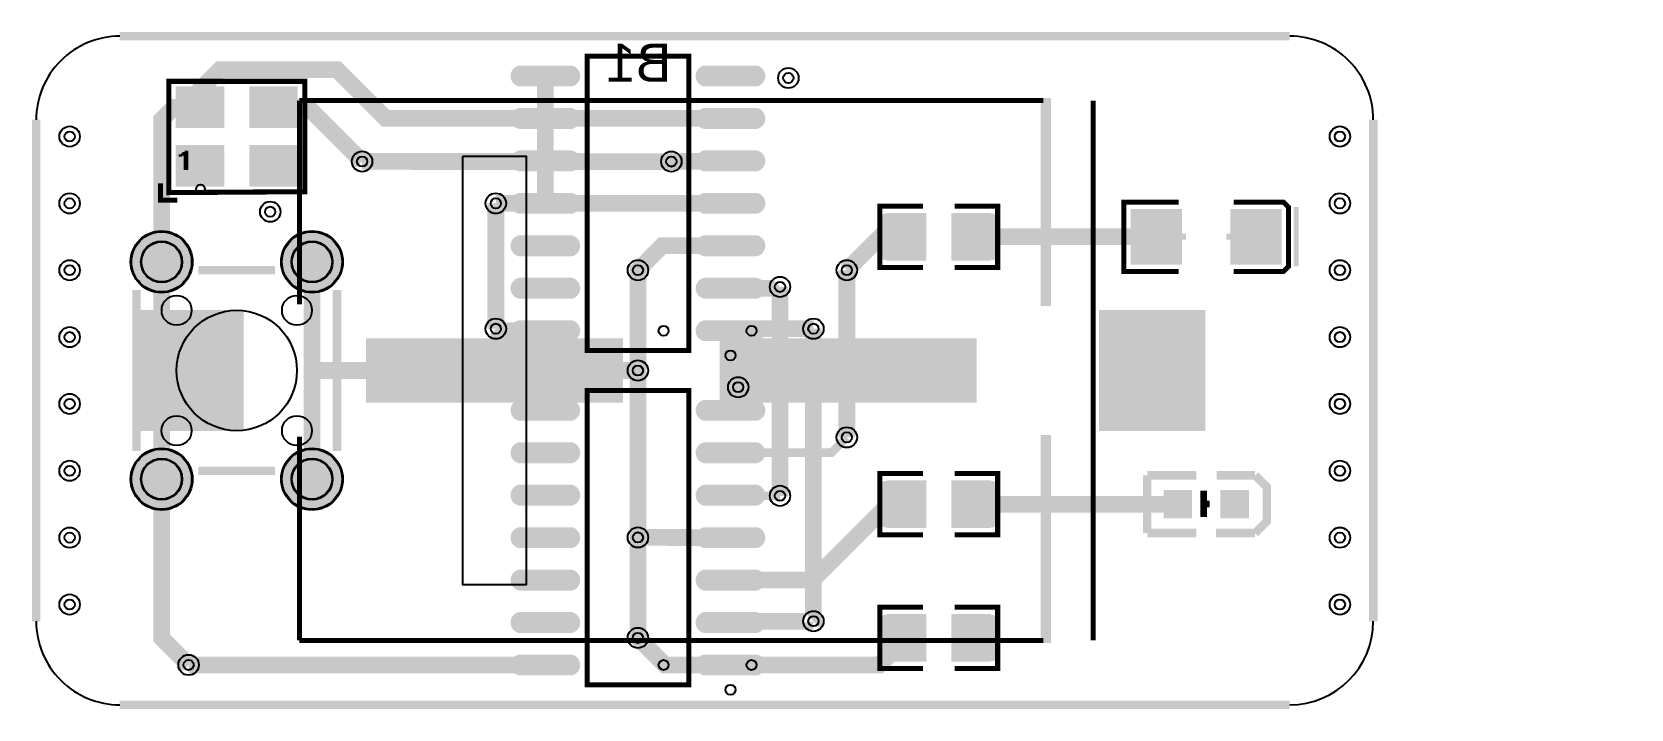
# Model space of a CAD drawing. Header units: millimetres. Extents: x -0.1 to 47.7, y -0.1 to 20.1.
import ezdxf

# ---------------------------------------------------------------- set-up
doc = ezdxf.new("R2010")
doc.units = ezdxf.units.MM
for name, color, linetype, true_color in [('BoardOutLine', 7, 'Continuous', 0xff00ff), ('BottomLayer', 7, 'Continuous', 0x0000ff), ('BottomPasteMaskLayer', 7, 'Continuous', 0x800000), ('BottomSilkLayer', 7, 'Continuous', 0x66cc33), ('BottomSolderMaskLayer', 7, 'Continuous', 0xaa00ff), ('Document', 7, 'Continuous', 0xffffff), ('Hole', 7, 'Continuous', 0x222222), ('Multi-Layer', 7, 'Continuous', 0xc0c0c0), ('TopLayer', 7, 'Continuous', 0xff0000), ('TopPasteMaskLayer', 7, 'Continuous', 0x808080), ('TopSilkLayer', 7, 'Continuous', 0xffcc00), ('TopSolderMaskLayer', 7, 'Continuous', 0x800080)]:
    doc.layers.add(name, color=color, linetype=linetype, true_color=true_color)
doc.styles.get("Standard").update_dxf_attribs({"font": 'arial.ttf'})

msp = doc.modelspace()

# ---------------------------------------------------------------- hatches: boundary and pattern name
at = {"layer": 'BottomLayer'}
for points in [[(6.180023199999937, 8.219998799999985), (6.180023199999937, 11.780012000000056), (3.0500066000000743, 11.780012000000056), (3.0500066000000743, 8.219998799999985)], [(31.820002399999908, 8.219998799999985), (31.820002399999908, 11.780012000000056), (34.950019, 11.780012000000056), (34.950019, 8.219998799999985)]]:
    msp.add_hatch(color=256, dxfattribs=at).paths.add_polyline_path(points)
at = {"layer": 'BottomPasteMaskLayer'}
for points in [[(6.180023199999937, 8.219998799999985), (6.180023199999937, 11.780012000000056), (3.0500066000000743, 11.780012000000056), (3.0500066000000743, 8.219998799999985)], [(31.820002399999908, 8.219998799999985), (31.820002399999908, 11.780012000000056), (34.950019, 11.780012000000056), (34.950019, 8.219998799999985)]]:
    msp.add_hatch(color=256, dxfattribs=at).paths.add_polyline_path(points)
at = {"layer": 'BottomSilkLayer'}
for points in [[(30.050003400000037, 18.152414799999974), (30.050003400000037, 11.932412), (30.354803399999923, 11.932412), (30.354803399999923, 18.152414799999974)], [(30.050003400000037, 1.8475959999999532), (30.050003400000037, 8.067598800000042), (30.354803399999923, 8.067598800000042), (30.354803399999923, 1.8475959999999532)]]:
    msp.add_hatch(color=256, dxfattribs=at).paths.add_polyline_path(points)
at = {"layer": 'BottomSolderMaskLayer'}
for points in [[(2.8246577999999722, 13.249935400000027, 1), (4.675454199999972, 13.249935400000027, 1)], [(7.324521800000088, 13.249935400000027, 1), (9.175318200000088, 13.249935400000027, 1)], [(6.205424024488025, 8.194598618774648), (6.205424024488025, 11.805412181225392), (3.0246070122440187, 11.805412181225392), (3.0246070122440187, 8.194598618774648)], [(31.794601575512047, 8.194598618774648), (31.794601575512047, 11.805412181225392), (34.97541858775605, 11.805412181225392), (34.97541858775605, 8.194598618774648)], [(2.8246577999999722, 6.750075400000014, 1), (4.675454199999972, 6.750075400000014, 1)], [(7.324521800000088, 6.750075400000014, 1), (9.175318200000088, 6.750075400000014, 1)]]:
    msp.add_hatch(color=256, dxfattribs=at).paths.add_polyline_path(points)
at = {"layer": 'Document'}
for points in [[(4.2619167999999945, 16.464178399999923), (4.297908599999914, 16.464178399999923), (4.297908599999914, 16.39219479999997), (4.2619167999999945, 16.39219479999997)], [(4.297908599999914, 16.464178399999923), (4.333900400000061, 16.464178399999923), (4.333900400000061, 16.39219479999997), (4.297908599999914, 16.39219479999997)], [(4.333900400000061, 16.500195599999984), (4.369917599999894, 16.500195599999984), (4.369917599999894, 16.39219479999997), (4.333900400000061, 16.39219479999997)], [(4.369917599999894, 16.536187399999903), (4.405909400000041, 16.536187399999903), (4.405909400000041, 16.428186600000004), (4.369917599999894, 16.428186600000004)], [(4.405909400000041, 16.536187399999903), (4.441901199999961, 16.536187399999903), (4.441901199999961, 15.99618339999995), (4.405909400000041, 15.99618339999995)], [(4.441901199999961, 16.572179199999937), (4.477918400000021, 16.572179199999937), (4.477918400000021, 15.99618339999995), (4.441901199999961, 15.99618339999995)], [(4.477918400000021, 16.572179199999937), (4.513910199999941, 16.572179199999937), (4.513910199999941, 15.99618339999995), (4.477918400000021, 15.99618339999995)], [(4.513910199999941, 16.572179199999937), (4.549902000000088, 16.572179199999937), (4.549902000000088, 15.99618339999995), (4.513910199999941, 15.99618339999995)], [(33.94997019999994, 14.600021599999991), (33.94997019999994, 13.400023999999917), (34.129980000000046, 13.400023999999917), (34.129980000000046, 14.600021599999991)], [(33.67996819999996, 14.090014999999994), (33.67996819999996, 13.910030599999914), (34.39998200000002, 13.910030599999914), (34.39998200000002, 14.090014999999994)], [(36.319993400000044, 14.090014999999994), (36.319993400000044, 13.910030599999914), (35.59997959999998, 13.910030599999914), (35.59997959999998, 14.090014999999994)], [(9.870008199999916, 10.959998400000018), (9.870008199999916, 9.040012400000023), (17.550002999999947, 9.040012400000023), (17.550002999999947, 10.959998400000018)], [(28.13001739999993, 10.959998400000018), (28.13001739999993, 9.040012400000023), (20.450022600000125, 9.040012400000023), (20.450022600000125, 10.959998400000018)], [(34.06444799999997, 6.275146199999995), (34.06444799999997, 5.614746200000013), (33.9120479999998, 5.614746200000013), (33.9120479999998, 6.275146199999995)], [(34.33960620000005, 5.898388000000068), (33.67920620000007, 5.898388000000068), (33.67920620000007, 6.050788000000011), (34.33960620000005, 6.050788000000011)], [(36.193348999999785, 5.950356399999919), (35.53294900000003, 5.950356399999919), (35.53294900000003, 6.102756399999976), (36.193348999999785, 6.102756399999976)]]:
    msp.add_hatch(color=256, dxfattribs=at).paths.add_polyline_path(points)
at = {"layer": 'Multi-Layer'}
for points in [[(2.8500577999999726, 13.249935400000027, 1), (4.650054199999972, 13.249935400000027, 1)], [(7.3499218000000885, 13.249935400000027, 1), (9.149918200000089, 13.249935400000027, 1)], [(2.8500577999999726, 6.750075400000014, 1), (4.650054199999972, 6.750075400000014, 1)], [(7.3499218000000885, 6.750075400000014, 1), (9.149918200000089, 6.750075400000014, 1)]]:
    msp.add_hatch(color=256, dxfattribs=at).paths.add_polyline_path(points)
at = {"layer": 'TopLayer'}
for points in [[(14.498929599999997, 18.523000799999934, -0.7853981633974483), (14.498929599999997, 19.096989999999934), (15.962934799999971, 19.096989999999934, -0.7853981633974483), (15.962934799999971, 18.523000799999934)], [(20.037145600000144, 18.523000799999934, -0.7853981633974483), (20.037145600000144, 19.096989999999934), (21.50115079999989, 19.096989999999934, -0.7853981633974483), (21.50115079999989, 18.523000799999934)], [(4.199991600000089, 18.475096399999984), (5.5999888000000055, 18.475096399999984), (5.5999888000000055, 17.275098800000023), (4.199991600000089, 17.275098800000023)], [(6.399987200000055, 18.475147200000038), (7.799984399999971, 18.475147200000038), (7.799984399999971, 17.275149599999963), (6.399987200000055, 17.275149599999963)], [(14.498929599999997, 17.253000799999953, -0.7853981633974483), (14.498929599999997, 17.826989999999952), (15.962934799999971, 17.826989999999952, -0.7853981633974483), (15.962934799999971, 17.253000799999953)], [(20.037145600000144, 17.253000799999953, -0.7853981633974483), (20.037145600000144, 17.826989999999952), (21.50115079999989, 17.826989999999952, -0.7853981633974483), (21.50115079999989, 17.253000799999953)], [(4.199991600000089, 16.72508719999996), (5.5999888000000055, 16.72508719999996), (5.5999888000000055, 15.525089600000001), (4.199991600000089, 15.525089600000001)], [(6.399987200000055, 16.72508719999996), (7.799984399999971, 16.72508719999996), (7.799984399999971, 15.525089600000001), (6.399987200000055, 15.525089600000001)], [(14.498929599999997, 15.98300079999997, -0.7853981633974483), (14.498929599999997, 16.55698999999997), (15.962934799999971, 16.55698999999997, -0.7853981633974483), (15.962934799999971, 15.98300079999997)], [(20.037145600000144, 15.98300079999997, -0.7853981633974483), (20.037145600000144, 16.55698999999997), (21.50115079999989, 16.55698999999997, -0.7853981633974483), (21.50115079999989, 15.98300079999997)], [(14.498929599999997, 14.713000799999989, -0.7853981633974483), (14.498929599999997, 15.286989999999989), (15.962934799999971, 15.286989999999989, -0.7853981633974483), (15.962934799999971, 14.713000799999989)], [(20.037145600000144, 14.713000799999989, -0.7853981633974483), (20.037145600000144, 15.286989999999989), (21.50115079999989, 15.286989999999989, -0.7853981633974483), (21.50115079999989, 14.713000799999989)], [(26.599997599999938, 13.311504999999897), (26.599997599999938, 14.688489799999957), (25.467462399999818, 14.688489799999957), (25.467462399999818, 13.311504999999897)], [(27.399995999999987, 13.311504999999897), (27.399995999999987, 14.688489799999957), (28.532531200000108, 14.688489799999957), (28.532531200000108, 13.311504999999897)], [(34.2499696000001, 14.810028800000055), (34.2499696000001, 13.190016799999967), (32.76498400000003, 13.190016799999967), (32.76498400000003, 14.810028800000055)], [(35.74999199999991, 14.810028800000055), (35.74999199999991, 13.190016799999967), (37.23497759999998, 13.190016799999967), (37.23497759999998, 14.810028800000055)], [(14.498929599999997, 13.443000800000007, -0.7853981633974483), (14.498929599999997, 14.016990000000007), (15.962934799999971, 14.016990000000007, -0.7853981633974483), (15.962934799999971, 13.443000800000007)], [(20.037145600000144, 13.443000800000007, -0.7853981633974483), (20.037145600000144, 14.016990000000007), (21.50115079999989, 14.016990000000007, -0.7853981633974483), (21.50115079999989, 13.443000800000007)], [(14.498929599999997, 12.173000800000025, -0.7853981633974483), (14.498929599999997, 12.746990000000025), (15.962934799999971, 12.746990000000025, -0.7853981633974483), (15.962934799999971, 12.173000800000025)], [(20.037145600000144, 12.173000800000025, -0.7853981633974483), (20.037145600000144, 12.746990000000025), (21.50115079999989, 12.746990000000025, -0.7853981633974483), (21.50115079999989, 12.173000800000025)], [(14.498929599999997, 10.903000800000044, -0.7853981633974483), (14.498929599999997, 11.476990000000043), (15.962934799999971, 11.476990000000043, -0.7853981633974483), (15.962934799999971, 10.903000800000044)], [(20.037145600000144, 10.903000800000044, -0.7853981633974483), (20.037145600000144, 11.476990000000043), (21.50115079999989, 11.476990000000043, -0.7853981633974483), (21.50115079999989, 10.903000800000044)], [(14.498929599999997, 8.52299539999997, -0.7853981633974483), (14.498929599999997, 9.09698459999997), (15.962934799999971, 9.09698459999997, -0.7853981633974483), (15.962934799999971, 8.52299539999997)], [(20.037145600000144, 8.52299539999997, -0.7853981633974483), (20.037145600000144, 9.09698459999997), (21.50115079999989, 9.09698459999997, -0.7853981633974483), (21.50115079999989, 8.52299539999997)], [(14.498929599999997, 7.252995399999989, -0.7853981633974483), (14.498929599999997, 7.826984599999989), (15.962934799999971, 7.826984599999989, -0.7853981633974483), (15.962934799999971, 7.252995399999989)], [(20.037145600000144, 7.252995399999989, -0.7853981633974483), (20.037145600000144, 7.826984599999989), (21.50115079999989, 7.826984599999989, -0.7853981633974483), (21.50115079999989, 7.252995399999989)], [(14.498929599999997, 5.982995400000007, -0.7853981633974483), (14.498929599999997, 6.556984600000007), (15.962934799999971, 6.556984600000007, -0.7853981633974483), (15.962934799999971, 5.982995400000007)], [(20.037145600000144, 5.982995400000007, -0.7853981633974483), (20.037145600000144, 6.556984600000007), (21.50115079999989, 6.556984600000007, -0.7853981633974483), (21.50115079999989, 5.982995400000007)], [(26.599997599999938, 5.311495599999944), (26.599997599999938, 6.688480400000003), (25.467462399999818, 6.688480400000003), (25.467462399999818, 5.311495599999944)], [(27.399995999999987, 5.311495599999944), (27.399995999999987, 6.688480400000003), (28.532531200000108, 6.688480400000003), (28.532531200000108, 5.311495599999944)], [(34.5491053999998, 6.399987200000055), (34.5491053999998, 5.5999888000000055), (33.74910699999998, 5.5999888000000055), (33.74910699999998, 6.399987200000055)], [(36.25090539999985, 6.399987200000055), (36.25090539999985, 5.5999888000000055), (35.45090700000003, 5.5999888000000055), (35.45090700000003, 6.399987200000055)], [(14.498929599999997, 4.712995399999912, -0.7853981633974483), (14.498929599999997, 5.286984599999911), (15.962934799999971, 5.286984599999911, -0.7853981633974483), (15.962934799999971, 4.712995399999912)], [(20.037145600000144, 4.712995399999912, -0.7853981633974483), (20.037145600000144, 5.286984599999911), (21.50115079999989, 5.286984599999911, -0.7853981633974483), (21.50115079999989, 4.712995399999912)], [(14.498929599999997, 3.44299539999993, -0.7853981633974483), (14.498929599999997, 4.01698459999993), (15.962934799999971, 4.01698459999993, -0.7853981633974483), (15.962934799999971, 3.44299539999993)], [(20.037145600000144, 3.44299539999993, -0.7853981633974483), (20.037145600000144, 4.01698459999993), (21.50115079999989, 4.01698459999993, -0.7853981633974483), (21.50115079999989, 3.44299539999993)], [(14.498929599999997, 2.172995399999948, -0.7853981633974483), (14.498929599999997, 2.746984599999948), (15.962934799999971, 2.746984599999948, -0.7853981633974483), (15.962934799999971, 2.172995399999948)], [(20.037145600000144, 2.172995399999948, -0.7853981633974483), (20.037145600000144, 2.746984599999948), (21.50115079999989, 2.746984599999948, -0.7853981633974483), (21.50115079999989, 2.172995399999948)], [(26.599997599999938, 2.688488399999983), (26.599997599999938, 1.3115035999999236), (25.467462399999818, 1.3115035999999236), (25.467462399999818, 2.688488399999983)], [(27.399995999999987, 2.688488399999983), (27.399995999999987, 1.3115035999999236), (28.532531200000108, 1.3115035999999236), (28.532531200000108, 2.688488399999983)], [(14.498929599999997, 0.9029953999999661, -0.7853981633974483), (14.498929599999997, 1.476984599999966), (15.962934799999971, 1.476984599999966, -0.7853981633974483), (15.962934799999971, 0.9029953999999661)], [(20.037145600000144, 0.9029953999999661, -0.7853981633974483), (20.037145600000144, 1.476984599999966), (21.50115079999989, 1.476984599999966, -0.7853981633974483), (21.50115079999989, 0.9029953999999661)]]:
    msp.add_hatch(color=256, dxfattribs=at).paths.add_polyline_path(points)
at = {"layer": 'TopPasteMaskLayer'}
for points in [[(14.498929599999997, 18.523000799999934, -0.7853981633974483), (14.498929599999997, 19.096989999999934), (15.962934799999971, 19.096989999999934, -0.7853981633974483), (15.962934799999971, 18.523000799999934)], [(20.037145600000144, 18.523000799999934, -0.7853981633974483), (20.037145600000144, 19.096989999999934), (21.50115079999989, 19.096989999999934, -0.7853981633974483), (21.50115079999989, 18.523000799999934)], [(4.199991600000089, 18.475096399999984), (5.5999888000000055, 18.475096399999984), (5.5999888000000055, 17.275098800000023), (4.199991600000089, 17.275098800000023)], [(6.399987200000055, 18.475147200000038), (7.799984399999971, 18.475147200000038), (7.799984399999971, 17.275149599999963), (6.399987200000055, 17.275149599999963)], [(14.498929599999997, 17.253000799999953, -0.7853981633974483), (14.498929599999997, 17.826989999999952), (15.962934799999971, 17.826989999999952, -0.7853981633974483), (15.962934799999971, 17.253000799999953)], [(20.037145600000144, 17.253000799999953, -0.7853981633974483), (20.037145600000144, 17.826989999999952), (21.50115079999989, 17.826989999999952, -0.7853981633974483), (21.50115079999989, 17.253000799999953)], [(4.199991600000089, 16.72508719999996), (5.5999888000000055, 16.72508719999996), (5.5999888000000055, 15.525089600000001), (4.199991600000089, 15.525089600000001)], [(6.399987200000055, 16.72508719999996), (7.799984399999971, 16.72508719999996), (7.799984399999971, 15.525089600000001), (6.399987200000055, 15.525089600000001)], [(14.498929599999997, 15.98300079999997, -0.7853981633974483), (14.498929599999997, 16.55698999999997), (15.962934799999971, 16.55698999999997, -0.7853981633974483), (15.962934799999971, 15.98300079999997)], [(20.037145600000144, 15.98300079999997, -0.7853981633974483), (20.037145600000144, 16.55698999999997), (21.50115079999989, 16.55698999999997, -0.7853981633974483), (21.50115079999989, 15.98300079999997)], [(14.498929599999997, 14.713000799999989, -0.7853981633974483), (14.498929599999997, 15.286989999999989), (15.962934799999971, 15.286989999999989, -0.7853981633974483), (15.962934799999971, 14.713000799999989)], [(20.037145600000144, 14.713000799999989, -0.7853981633974483), (20.037145600000144, 15.286989999999989), (21.50115079999989, 15.286989999999989, -0.7853981633974483), (21.50115079999989, 14.713000799999989)], [(25.299974800000086, 13.359993599999939), (25.299974800000086, 14.639975800000002), (25.349987400000032, 14.689988400000061), (26.499997800000187, 14.689988400000061), (26.549984999999992, 14.639975800000002), (26.555014200000073, 14.229943599999956), (26.10500239999999, 14.229943599999956), (26.10500239999999, 13.779957200000013), (26.545006599999965, 13.779957200000013), (26.549984999999992, 13.359993599999939), (26.499997800000187, 13.309980999999993), (25.349987400000032, 13.309980999999993)], [(27.44998320000002, 13.359993599999939), (27.450008599999933, 13.779957200000013), (27.894991199999936, 13.779957200000013), (27.894991199999936, 14.229943599999956), (27.4550124000001, 14.229943599999956), (27.44998320000002, 14.639975800000002), (27.499995799999965, 14.689988400000061), (28.649980799999753, 14.689988400000061), (28.699993400000153, 14.639975800000002), (28.699993400000153, 13.359993599999939), (28.649980799999753, 13.309980999999993), (27.499995799999965, 13.309980999999993)], [(34.24994419999996, 14.710003599999936), (34.24994419999996, 14.37540940000008), (34.14994439999998, 14.275409599999989), (33.84504279999999, 14.275409599999989), (33.74504300000001, 14.175409800000011), (33.74504300000001, 13.824584999999956), (33.84504279999999, 13.724585199999979), (34.14994439999998, 13.724585199999979), (34.24994419999996, 13.6245854), (34.24994419999996, 13.289991199999918), (34.14994439999998, 13.18999139999994), (32.86495840000009, 13.18999139999994), (32.764958599999886, 13.289991199999918), (32.764958599999886, 14.710003599999936), (32.86495840000009, 14.810003400000028), (34.14994439999998, 14.810003400000028)], [(35.74996659999999, 14.710003599999936), (35.74996659999999, 14.37540940000008), (35.84996639999997, 14.275409599999989), (36.154867999999965, 14.275409599999989), (36.25486779999994, 14.175409800000011), (36.25486779999994, 13.824584999999956), (36.154867999999965, 13.724585199999979), (35.84996639999997, 13.724585199999979), (35.74996659999999, 13.6245854), (35.74996659999999, 13.289991199999918), (35.84996639999997, 13.18999139999994), (37.13495240000009, 13.18999139999994), (37.23495219999984, 13.289991199999918), (37.23495219999984, 14.710003599999936), (37.13495240000009, 14.810003400000028), (35.84996639999997, 14.810003400000028)], [(14.498929599999997, 13.443000800000007, -0.7853981633974483), (14.498929599999997, 14.016990000000007), (15.962934799999971, 14.016990000000007, -0.7853981633974483), (15.962934799999971, 13.443000800000007)], [(20.037145600000144, 13.443000800000007, -0.7853981633974483), (20.037145600000144, 14.016990000000007), (21.50115079999989, 14.016990000000007, -0.7853981633974483), (21.50115079999989, 13.443000800000007)], [(14.498929599999997, 12.173000800000025, -0.7853981633974483), (14.498929599999997, 12.746990000000025), (15.962934799999971, 12.746990000000025, -0.7853981633974483), (15.962934799999971, 12.173000800000025)], [(20.037145600000144, 12.173000800000025, -0.7853981633974483), (20.037145600000144, 12.746990000000025), (21.50115079999989, 12.746990000000025, -0.7853981633974483), (21.50115079999989, 12.173000800000025)], [(14.498929599999997, 10.903000800000044, -0.7853981633974483), (14.498929599999997, 11.476990000000043), (15.962934799999971, 11.476990000000043, -0.7853981633974483), (15.962934799999971, 10.903000800000044)], [(20.037145600000144, 10.903000800000044, -0.7853981633974483), (20.037145600000144, 11.476990000000043), (21.50115079999989, 11.476990000000043, -0.7853981633974483), (21.50115079999989, 10.903000800000044)], [(14.498929599999997, 8.52299539999997, -0.7853981633974483), (14.498929599999997, 9.09698459999997), (15.962934799999971, 9.09698459999997, -0.7853981633974483), (15.962934799999971, 8.52299539999997)], [(20.037145600000144, 8.52299539999997, -0.7853981633974483), (20.037145600000144, 9.09698459999997), (21.50115079999989, 9.09698459999997, -0.7853981633974483), (21.50115079999989, 8.52299539999997)], [(14.498929599999997, 7.252995399999989, -0.7853981633974483), (14.498929599999997, 7.826984599999989), (15.962934799999971, 7.826984599999989, -0.7853981633974483), (15.962934799999971, 7.252995399999989)], [(20.037145600000144, 7.252995399999989, -0.7853981633974483), (20.037145600000144, 7.826984599999989), (21.50115079999989, 7.826984599999989, -0.7853981633974483), (21.50115079999989, 7.252995399999989)], [(14.498929599999997, 5.982995400000007, -0.7853981633974483), (14.498929599999997, 6.556984600000007), (15.962934799999971, 6.556984600000007, -0.7853981633974483), (15.962934799999971, 5.982995400000007)], [(20.037145600000144, 5.982995400000007, -0.7853981633974483), (20.037145600000144, 6.556984600000007), (21.50115079999989, 6.556984600000007, -0.7853981633974483), (21.50115079999989, 5.982995400000007)], [(25.299974800000086, 5.359984199999985), (25.299974800000086, 6.639966399999935), (25.349987400000032, 6.68997899999988), (26.499997800000187, 6.68997899999988), (26.549984999999992, 6.639966399999935), (26.555014200000073, 6.229934200000002), (26.10500239999999, 6.229934200000002), (26.10500239999999, 5.779947800000059), (26.545006599999965, 5.779947800000059), (26.549984999999992, 5.359984199999985), (26.499997800000187, 5.30997160000004), (25.349987400000032, 5.30997160000004)], [(27.44998320000002, 5.359984199999985), (27.450008599999933, 5.779947800000059), (27.894991199999936, 5.779947800000059), (27.894991199999936, 6.229934200000002), (27.4550124000001, 6.229934200000002), (27.44998320000002, 6.639966399999935), (27.499995799999965, 6.68997899999988), (28.649980799999753, 6.68997899999988), (28.699993400000153, 6.639966399999935), (28.699993400000153, 5.359984199999985), (28.649980799999753, 5.30997160000004), (27.499995799999965, 5.30997160000004)], [(34.5491053999998, 6.399987200000055), (34.5491053999998, 5.5999888000000055), (33.74910699999998, 5.5999888000000055), (33.74910699999998, 6.399987200000055)], [(36.25090539999985, 6.399987200000055), (36.25090539999985, 5.5999888000000055), (35.45090700000003, 5.5999888000000055), (35.45090700000003, 6.399987200000055)], [(14.498929599999997, 4.712995399999912, -0.7853981633974483), (14.498929599999997, 5.286984599999911), (15.962934799999971, 5.286984599999911, -0.7853981633974483), (15.962934799999971, 4.712995399999912)], [(20.037145600000144, 4.712995399999912, -0.7853981633974483), (20.037145600000144, 5.286984599999911), (21.50115079999989, 5.286984599999911, -0.7853981633974483), (21.50115079999989, 4.712995399999912)], [(14.498929599999997, 3.44299539999993, -0.7853981633974483), (14.498929599999997, 4.01698459999993), (15.962934799999971, 4.01698459999993, -0.7853981633974483), (15.962934799999971, 3.44299539999993)], [(20.037145600000144, 3.44299539999993, -0.7853981633974483), (20.037145600000144, 4.01698459999993), (21.50115079999989, 4.01698459999993, -0.7853981633974483), (21.50115079999989, 3.44299539999993)], [(14.498929599999997, 2.172995399999948, -0.7853981633974483), (14.498929599999997, 2.746984599999948), (15.962934799999971, 2.746984599999948, -0.7853981633974483), (15.962934799999971, 2.172995399999948)], [(20.037145600000144, 2.172995399999948, -0.7853981633974483), (20.037145600000144, 2.746984599999948), (21.50115079999989, 2.746984599999948, -0.7853981633974483), (21.50115079999989, 2.172995399999948)], [(26.550010400000133, 2.6399997999999414), (26.549984999999992, 2.2200361999999814), (26.10500239999999, 2.2200361999999814), (26.10500239999999, 1.7700497999999243), (26.544981200000052, 1.7700497999999243), (26.550010400000133, 1.360017599999992), (26.499997800000187, 1.3100049999999328), (25.350012799999945, 1.3100049999999328), (25.3000002, 1.360017599999992), (25.3000002, 2.6399997999999414), (25.350012799999945, 2.6900124000000005), (26.499997800000187, 2.6900124000000005)], [(28.70001879999984, 2.6399997999999414), (28.70001879999984, 1.360017599999992), (28.650006199999893, 1.3100049999999328), (27.499995799999965, 1.3100049999999328), (27.450008599999933, 1.360017599999992), (27.444979399999852, 1.7700497999999243), (27.894991199999936, 1.7700497999999243), (27.894991199999936, 2.2200361999999814), (27.45498699999996, 2.2200361999999814), (27.450008599999933, 2.6399997999999414), (27.499995799999965, 2.6900124000000005), (28.650006199999893, 2.6900124000000005)], [(14.498929599999997, 0.9029953999999661, -0.7853981633974483), (14.498929599999997, 1.476984599999966), (15.962934799999971, 1.476984599999966, -0.7853981633974483), (15.962934799999971, 0.9029953999999661)], [(20.037145600000144, 0.9029953999999661, -0.7853981633974483), (20.037145600000144, 1.476984599999966), (21.50115079999989, 1.476984599999966, -0.7853981633974483), (21.50115079999989, 0.9029953999999661)]]:
    msp.add_hatch(color=256, dxfattribs=at).paths.add_polyline_path(points)
at = {"layer": 'TopSilkLayer'}
msp.add_hatch(color=256, dxfattribs=at).paths.add_polyline_path([(37.615977600000065, 14.886228799999913), (37.615977600000065, 13.113816799999995), (37.76837760000001, 13.113816799999995), (37.76837760000001, 14.886228799999913)])
at = {"layer": 'TopSolderMaskLayer'}
for points in [[(14.434144875688048, 18.497600799999933, -0.7853981633974483), (14.434144875688048, 19.122389999999935), (16.02771952431192, 19.122389999999935, -0.7853981633974483), (16.02771952431192, 18.497600799999933)], [(19.972360875688196, 18.497600799999933, -0.7853981633974483), (19.972360875688196, 19.122389999999935), (21.56593552431184, 19.122389999999935, -0.7853981633974483), (21.56593552431184, 18.497600799999933)], [(4.174594364976997, 18.50049962580647), (5.625391564976894, 18.50049962580647), (5.625391564976894, 17.249702025806414), (4.174594364976997, 17.249702025806414)], [(6.374584435022939, 18.50055257634415), (7.825381635022836, 18.50055257634415), (7.825381635022836, 17.249754976344093), (6.374584435022939, 17.249754976344093)], [(14.434144875688048, 17.22760079999995, -0.7853981633974483), (14.434144875688048, 17.852389999999954), (16.02771952431192, 17.852389999999954, -0.7853981633974483), (16.02771952431192, 17.22760079999995)], [(19.972360875688196, 17.22760079999995, -0.7853981633974483), (19.972360875688196, 17.852389999999954), (21.56593552431184, 17.852389999999954, -0.7853981633974483), (21.56593552431184, 17.22760079999995)], [(4.174594364976997, 16.750492576344072), (5.625391564976894, 16.750492576344072), (5.625391564976894, 15.49969497634413), (4.174594364976997, 15.49969497634413)], [(6.374584435022939, 16.750492576344072), (7.825381635022836, 16.750492576344072), (7.825381635022836, 15.49969497634413), (6.374584435022939, 15.49969497634413)], [(14.434144875688048, 15.957600799999971, -0.7853981633974483), (14.434144875688048, 16.58238999999997), (16.02771952431192, 16.58238999999997, -0.7853981633974483), (16.02771952431192, 15.957600799999971)], [(19.972360875688196, 15.957600799999971, -0.7853981633974483), (19.972360875688196, 16.58238999999997), (21.56593552431184, 16.58238999999997, -0.7853981633974483), (21.56593552431184, 15.957600799999971)], [(14.434144875688048, 14.68760079999999, -0.7853981633974483), (14.434144875688048, 15.312389999999988), (16.02771952431192, 15.312389999999988, -0.7853981633974483), (16.02771952431192, 14.68760079999999)], [(19.972360875688196, 14.68760079999999, -0.7853981633974483), (19.972360875688196, 15.312389999999988), (21.56593552431184, 15.312389999999988, -0.7853981633974483), (21.56593552431184, 14.68760079999999)], [(34.2753700344482, 14.835429596487984), (34.2753700344482, 13.164617596487915), (32.739585303343915, 13.164617596487915), (32.739585303343915, 14.835429596487984)], [(35.724593303343795, 14.835429596487984), (35.724593303343795, 13.164617596487915), (37.260378034447854, 13.164617596487915), (37.260378034447854, 14.835429596487984)], [(26.625395321360088, 13.286105468522237), (26.625395321360088, 14.71388933147773), (25.442060121359987, 14.71388933147773), (25.442060121359987, 13.286105468522237)], [(27.374598278639837, 13.286105468522237), (27.374598278639837, 14.71388933147773), (28.55793347863994, 14.71388933147773), (28.55793347863994, 13.286105468522237)], [(2.8246577999999722, 13.249935400000027, 1), (4.675454199999972, 13.249935400000027, 1)], [(7.324521800000088, 13.249935400000027, 1), (9.175318200000088, 13.249935400000027, 1)], [(14.434144875688048, 13.417600800000008, -0.7853981633974483), (14.434144875688048, 14.042390000000006), (16.02771952431192, 14.042390000000006, -0.7853981633974483), (16.02771952431192, 13.417600800000008)], [(19.972360875688196, 13.417600800000008, -0.7853981633974483), (19.972360875688196, 14.042390000000006), (21.56593552431184, 14.042390000000006, -0.7853981633974483), (21.56593552431184, 13.417600800000008)], [(14.434144875688048, 12.147600800000026, -0.7853981633974483), (14.434144875688048, 12.772390000000025), (16.02771952431192, 12.772390000000025, -0.7853981633974483), (16.02771952431192, 12.147600800000026)], [(19.972360875688196, 12.147600800000026, -0.7853981633974483), (19.972360875688196, 12.772390000000025), (21.56593552431184, 12.772390000000025, -0.7853981633974483), (21.56593552431184, 12.147600800000026)], [(14.434144875688048, 10.877600800000044, -0.7853981633974483), (14.434144875688048, 11.502390000000043), (16.02771952431192, 11.502390000000043, -0.7853981633974483), (16.02771952431192, 10.877600800000044)], [(19.972360875688196, 10.877600800000044, -0.7853981633974483), (19.972360875688196, 11.502390000000043), (21.56593552431184, 11.502390000000043, -0.7853981633974483), (21.56593552431184, 10.877600800000044)], [(14.434144875688048, 8.497595399999971, -0.7853981633974483), (14.434144875688048, 9.12238459999997), (16.02771952431192, 9.12238459999997, -0.7853981633974483), (16.02771952431192, 8.497595399999971)], [(19.972360875688196, 8.497595399999971, -0.7853981633974483), (19.972360875688196, 9.12238459999997), (21.56593552431184, 9.12238459999997, -0.7853981633974483), (21.56593552431184, 8.497595399999971)], [(2.8246577999999722, 6.750075400000014, 1), (4.675454199999972, 6.750075400000014, 1)], [(7.324521800000088, 6.750075400000014, 1), (9.175318200000088, 6.750075400000014, 1)], [(14.434144875688048, 7.227595399999989, -0.7853981633974483), (14.434144875688048, 7.852384599999989), (16.02771952431192, 7.852384599999989, -0.7853981633974483), (16.02771952431192, 7.227595399999989)], [(19.972360875688196, 7.227595399999989, -0.7853981633974483), (19.972360875688196, 7.852384599999989), (21.56593552431184, 7.852384599999989, -0.7853981633974483), (21.56593552431184, 7.227595399999989)], [(26.625395321360088, 5.2860960685222835), (26.625395321360088, 6.713879931477777), (25.442060121359987, 6.713879931477777), (25.442060121359987, 5.2860960685222835)], [(27.374598278639837, 5.2860960685222835), (27.374598278639837, 6.713879931477777), (28.55793347863994, 6.713879931477777), (28.55793347863994, 5.2860960685222835)], [(14.434144875688048, 5.957595400000007, -0.7853981633974483), (14.434144875688048, 6.582384600000007), (16.02771952431192, 6.582384600000007, -0.7853981633974483), (16.02771952431192, 5.957595400000007)], [(19.972360875688196, 5.957595400000007, -0.7853981633974483), (19.972360875688196, 6.582384600000007), (21.56593552431184, 6.582384600000007, -0.7853981633974483), (21.56593552431184, 5.957595400000007)], [(34.57450540000002, 6.425387200000046), (34.57450540000002, 5.574588800000015), (33.72370699999999, 5.574588800000015), (33.72370699999999, 6.425387200000046)], [(36.27630539999984, 6.425387200000046), (36.27630539999984, 5.574588800000015), (35.42550699999981, 5.574588800000015), (35.42550699999981, 6.425387200000046)], [(14.434144875688048, 4.687595399999911, -0.7853981633974483), (14.434144875688048, 5.312384599999912), (16.02771952431192, 5.312384599999912, -0.7853981633974483), (16.02771952431192, 4.687595399999911)], [(19.972360875688196, 4.687595399999911, -0.7853981633974483), (19.972360875688196, 5.312384599999912), (21.56593552431184, 5.312384599999912, -0.7853981633974483), (21.56593552431184, 4.687595399999911)], [(14.434144875688048, 3.4175953999999296, -0.7853981633974483), (14.434144875688048, 4.04238459999993), (16.02771952431192, 4.04238459999993, -0.7853981633974483), (16.02771952431192, 3.4175953999999296)], [(19.972360875688196, 3.4175953999999296, -0.7853981633974483), (19.972360875688196, 4.04238459999993), (21.56593552431184, 4.04238459999993, -0.7853981633974483), (21.56593552431184, 3.4175953999999296)], [(14.434144875688048, 2.1475953999999478, -0.7853981633974483), (14.434144875688048, 2.772384599999948), (16.02771952431192, 2.772384599999948, -0.7853981633974483), (16.02771952431192, 2.1475953999999478)], [(19.972360875688196, 2.1475953999999478, -0.7853981633974483), (19.972360875688196, 2.772384599999948), (21.56593552431184, 2.772384599999948, -0.7853981633974483), (21.56593552431184, 2.1475953999999478)], [(26.625395321360088, 2.713887931477757), (26.625395321360088, 1.2861040685222633), (25.442060121359987, 1.2861040685222633), (25.442060121359987, 2.713887931477757)], [(27.374598278639837, 2.713887931477757), (27.374598278639837, 1.2861040685222633), (28.55793347863994, 1.2861040685222633), (28.55793347863994, 2.713887931477757)], [(14.434144875688048, 0.8775953999999662, -0.7853981633974483), (14.434144875688048, 1.502384599999966), (16.02771952431192, 1.502384599999966, -0.7853981633974483), (16.02771952431192, 0.8775953999999662)], [(19.972360875688196, 0.8775953999999662, -0.7853981633974483), (19.972360875688196, 1.502384599999966), (21.56593552431184, 1.502384599999966, -0.7853981633974483), (21.56593552431184, 0.8775953999999662)]]:
    msp.add_hatch(color=256, dxfattribs=at).paths.add_polyline_path(points)

# ---------------------------------------------------------------- linework, layer by layer
at = {"layer": 'BoardOutLine', "const_width": 0.254}
for points in [[(2.4999950000000126, 20.00001080000004), (37.500001200000156, 20.00001080000004)], [(0, 2.4999950000000126), (0, 17.499990399999888)], [(39.999996200000055, 17.499990399999888), (39.999996200000055, 2.4999950000000126)], [(37.500001200000156, 0), (2.4999950000000126, 0)]]:
    msp.add_lwpolyline(points, dxfattribs=at)
at = {"layer": 'BoardOutLine'}
for centre, start, end in [((2.499994999870978, 17.500015800000142), 90, 180.00058212588763), ((37.50000120012908, 17.500015800000142), 359.9994178737135, 90), ((2.4999950000000126, 2.4999950000000126), 179.99999999999883, 270), ((37.50000119999993, 2.4999950000000126), 270, 0)]:
    msp.add_arc(centre, 2.4999949999999997, start, end, dxfattribs=at)
at = {"layer": 'BottomLayer', "const_width": 0.49999899999999997}
for points in [[(9.748519999999985, 16.253459999999905), (18.999200000000087, 16.25091999999995)], [(13.750010599999882, 11.249990199999957), (13.750010599999882, 14.999995399999989)], [(3.7500559999999723, 6.750075400000014), (3.7500559999999723, 13.249935400000027)], [(18.001005400000054, 12.999694599999998), (17.999963999999977, 12.998653199999922), (17.999963999999977, 9.999979999999937)], [(24.24998959999982, 8.000009399999954), (24.24998959999982, 12.999999399999979)], [(22.24999360000004, 6.250000199999931), (22.24999360000004, 12.500000399999976)], [(23.249929687499957, 2.4999950000000126), (23.24994079999999, 2.499918800000046), (23.249889999999937, 2.499867999999992), (23.24994079999999, 2.499918800000046), (23.249929687499957, 11.24991399999999)], [(17.999963999999977, 1.9999959999998964), (17.999963999999977, 9.999979999999937), (17.999963999999977, 9.999979999999937)], [(3.7490400000000363, 6.751319999999964), (3.7490400000000363, 1.9989799999999605), (4.5593000000000075, 1.191259999999943)]]:
    msp.add_lwpolyline(points, dxfattribs=at)
at = {"layer": 'BottomSilkLayer', "const_width": 0.1524}
for points in [[(30.12620340000001, 18.076214800000002), (7.873822200000063, 18.076214800000002)], [(7.873822200000063, 18.076214800000002), (7.873822200000063, 11.98321199999998)], [(31.616802399999983, 18.076214800000002), (31.616802399999983, 1.9237960000000385)], [(7.873822200000063, 1.9237960000000385), (7.873822200000063, 8.016798799999947)], [(30.12620340000001, 1.9237960000000385), (7.873822200000063, 1.9237960000000385)]]:
    msp.add_lwpolyline(points, dxfattribs=at)
at = {"layer": 'BottomSolderMaskLayer'}
for centre, radius in [((3.7500559999999723, 13.249935400000027), 0.9253982000000001), ((8.249920000000088, 13.249935400000027), 0.9253982000000001), ((3.7499798000000055, 13.250011599999993), 0.6169321333333334), ((8.249996200000055, 13.250011599999993), 0.6169321333333334), ((3.7500559999999723, 6.750075400000014), 0.9253982000000001), ((8.249920000000088, 6.750075400000014), 0.9253982000000001), ((3.7499798000000055, 6.749999199999934), 0.6169321333333334), ((8.249996200000055, 6.749999199999934), 0.6169321333333334)]:
    msp.add_circle(centre, radius, dxfattribs=at)
at = {"layer": 'Document'}
msp.add_lwpolyline([(12.750012599999877, 16.400017999999932), (12.750012599999877, 3.5999927999999954), (14.670023999999898, 3.5999927999999954), (14.670023999999898, 16.400017999999932)], close=True, dxfattribs=at)
for centre, radius in [((4.912105999999881, 15.433065399999919), 0.127), ((21.400084199999924, 11.189995400000043), 0.150114), ((21.400084199999924, 1.1899899999999661), 0.150114)]:
    msp.add_circle(centre, radius, dxfattribs=at)
at = {"layer": 'Hole'}
for centre, radius in [((22.50000579999994, 18.75000060000002), 0.15250160000000001), ((0.9999979999998914, 16.999991399999885), 0.15250160000000001), ((38.99999820000005, 16.999991399999885), 0.15250160000000001), ((9.747808799999916, 16.25219000000004), 0.15250160000000001), ((18.999200000000087, 16.25091999999995), 0.15250160000000001), ((19.000012800000036, 16.25000560000001), 0.15250160000000001), ((0.9999979999998914, 14.999995399999989), 0.15250160000000001), ((7.000011400000062, 14.750008600000001), 0.15250160000000001), ((13.750010599999882, 14.999995399999989), 0.15250160000000001), ((38.99999820000005, 14.999995399999989), 0.15250160000000001), ((0.9999979999998914, 12.999999399999979), 0.15250160000000001), ((18.001005400000054, 12.999999399999979), 0.15250160000000001), ((24.24998959999982, 12.999999399999979), 0.1524), ((38.99999820000005, 12.999999399999979), 0.15250160000000001), ((22.24999360000004, 12.500000399999976), 0.1524), ((0.9999979999998914, 11.000003399999969), 0.15250160000000001), ((13.750010599999882, 11.249990199999957), 0.15250160000000001), ((23.249991599999817, 11.249990199999957), 0.1524), ((38.99999820000005, 11.000003399999969), 0.15250160000000001), ((17.999989400000118, 10.000005399999964), 0.1524), ((21.000008800000046, 9.500006399999961), 0.15250160000000001), ((0.9999979999998914, 9.000007400000072), 0.15250160000000001), ((38.99999820000005, 9.000007400000072), 0.15250160000000001), ((24.24998959999982, 8.000009399999954), 0.1524), ((0.9999979999998914, 7.0000113999999485), 0.15250160000000001), ((38.99999820000005, 7.0000113999999485), 0.15250160000000001), ((22.24999360000004, 6.250000199999931), 0.1524), ((0.9999979999998914, 4.999989999999912), 0.15250160000000001), ((18.000979999999913, 5.006340000000023), 0.15250160000000001), ((38.99999820000005, 4.999989999999912), 0.15250160000000001), ((0.9999979999998914, 2.999994000000015), 0.15250160000000001), ((38.99999820000005, 2.999994000000015), 0.15250160000000001), ((23.249991599999817, 2.4999950000000126), 0.1524), ((17.999989400000118, 1.9999959999998964), 0.15250160000000001), ((4.5593000000000075, 1.191259999999943), 0.15250160000000001)]:
    msp.add_circle(centre, radius, dxfattribs=at)
at = {"layer": 'Multi-Layer'}
for centre, radius in [((22.50000579999994, 18.75000060000002), 0.30500320000000003), ((0.9999979999998914, 16.999991399999885), 0.30500320000000003), ((38.99999820000005, 16.999991399999885), 0.30500320000000003), ((9.747808799999916, 16.25219000000004), 0.30500320000000003), ((18.999200000000087, 16.25091999999995), 0.30500320000000003), ((19.000012800000036, 16.25000560000001), 0.30500320000000003), ((0.9999979999998914, 14.999995399999989), 0.30500320000000003), ((7.000011400000062, 14.750008600000001), 0.30500320000000003), ((13.750010599999882, 14.999995399999989), 0.30500320000000003), ((38.99999820000005, 14.999995399999989), 0.30500320000000003), ((3.7500559999999723, 13.249935400000027), 0.8999982), ((8.249920000000088, 13.249935400000027), 0.8999982), ((3.7499798000000055, 13.250011599999993), 0.5999988), ((8.249996200000055, 13.250011599999993), 0.5999988), ((0.9999979999998914, 12.999999399999979), 0.30500320000000003), ((18.001005400000054, 12.999999399999979), 0.30500320000000003), ((24.24998959999982, 12.999999399999979), 0.3048), ((38.99999820000005, 12.999999399999979), 0.30500320000000003), ((22.24999360000004, 12.500000399999976), 0.3048), ((13.750010599999882, 11.249990199999957), 0.30500320000000003), ((23.249991599999817, 11.249990199999957), 0.3048), ((0.9999979999998914, 11.000003399999969), 0.30500320000000003), ((38.99999820000005, 11.000003399999969), 0.30500320000000003), ((17.999989400000118, 10.000005399999964), 0.3048), ((21.000008800000046, 9.500006399999961), 0.30500320000000003), ((0.9999979999998914, 9.000007400000072), 0.30500320000000003), ((38.99999820000005, 9.000007400000072), 0.30500320000000003), ((24.24998959999982, 8.000009399999954), 0.3048), ((0.9999979999998914, 7.0000113999999485), 0.30500320000000003), ((3.7500559999999723, 6.750075400000014), 0.8999982), ((3.7499798000000055, 6.749999199999934), 0.5999988), ((8.249920000000088, 6.750075400000014), 0.8999982), ((8.249996200000055, 6.749999199999934), 0.5999988), ((38.99999820000005, 7.0000113999999485), 0.30500320000000003), ((22.24999360000004, 6.250000199999931), 0.3048), ((0.9999979999998914, 4.999989999999912), 0.30500320000000003), ((18.000979999999913, 5.006340000000023), 0.30500320000000003), ((38.99999820000005, 4.999989999999912), 0.30500320000000003), ((0.9999979999998914, 2.999994000000015), 0.30500320000000003), ((38.99999820000005, 2.999994000000015), 0.30500320000000003), ((23.249991599999817, 2.4999950000000126), 0.3048), ((17.999989400000118, 1.9999959999998964), 0.30500320000000003), ((4.5593000000000075, 1.191259999999943), 0.30500320000000003)]:
    msp.add_circle(centre, radius, dxfattribs=at)
at = {"layer": 'TopLayer'}
for points, const_width in [([(4.899659999999926, 17.87397999999996), (4.899659999999926, 18.399760000000015), (5.499099999999885, 18.999199999999973), (8.999220000000037, 18.999199999999973), (10.459719999999948, 17.541240000000016), (15.229840000000081, 17.541240000000016)], 0.49999899999999997), ([(15.230932199999984, 17.539995399999952), (15.230932199999984, 18.809995399999934)], 0.49999899999999997), ([(3.7490400000000363, 13.251179999999977), (3.7490400000000363, 17.500599999999963), (4.124959999999987, 17.87397999999996), (4.899659999999926, 17.87397999999996)], 0.49999899999999997), ([(7.100061999999866, 17.875021399999923), (8.12497739999992, 17.875021399999923), (9.747808799999916, 16.25219000000004)], 0.49999899999999997), ([(15.230932199999984, 16.26999539999997), (15.230932199999984, 17.539995399999952)], 0.49999899999999997), ([(15.230932199999984, 17.539995399999952), (20.769148199999904, 17.539995399999952)], 0.49999899999999997), ([(15.230932199999984, 14.999995399999989), (15.230932199999984, 16.26999539999997)], 0.49999899999999997), ([(18.999200000000087, 16.25091999999995), (20.76958000000002, 16.27123999999992)], 0.49999899999999997), ([(13.750010599999882, 14.999995399999989), (15.230932199999984, 14.999995399999989)], 0.49999899999999997), ([(20.769148199999904, 14.999995399999989), (15.230932199999984, 14.999995399999989)], 0.49999899999999997), ([(20.76958000000002, 13.731239999999957), (18.729960000000005, 13.731239999999957), (18.000979999999913, 12.999719999999911)], 0.49999899999999997), ([(26.033755399999905, 13.999946600000044), (25.249860600000034, 13.999946600000044), (24.24988799999994, 12.999973999999952)], 0.49999899999999997), ([(27.966162000000054, 13.999946600000044), (33.50740059999987, 13.999946600000044), (33.50742600000001, 13.999971999999957)], 0.49999899999999997), ([(8.249920000000088, 6.750075400000014), (8.249920000000088, 13.249935400000027)], 0.49999899999999997), ([(22.24999360000004, 12.500000399999976), (22.209988599999974, 12.459995400000025), (20.769148199999904, 12.459995400000025)], 0.49999899999999997), ([(13.750010599999882, 11.249990199999957), (13.810005400000023, 11.189995400000043), (15.230932199999984, 11.189995400000043)], 0.49999899999999997), ([(20.769097400000078, 11.190020799999957), (20.828990599999884, 11.24991399999999), (23.249889999999937, 11.24991399999999)], 0.49999899999999997), ([(17.999963999999977, 9.999979999999937), (10.00003079999999, 9.999979999999937), (8.249996200000055, 10.000005399999964)], 0.49999899999999997), ([(24.24988799999994, 7.99998400000004), (23.791138599999954, 7.541234599999939), (20.76958000000002, 7.541234599999939)], 0.254), ([(26.034999999999968, 5.999479999999949), (25.499059999999986, 5.999479999999949), (23.230840000000057, 3.7312600000000202), (20.76958000000002, 3.7312600000000202)], 0.49999899999999997), ([(20.769097400000078, 6.270015400000034), (20.789163399999893, 6.249924000000078), (22.24989199999993, 6.249924000000078)], 0.254), ([(27.966162000000054, 6.000013399999943), (34.14900460000001, 6.000013399999943), (34.149029999999925, 5.999987999999917)], 0.49999899999999997), ([(20.76958000000002, 5.001260000000002), (18.000979999999913, 5.006340000000023)], 0.49999899999999997), ([(20.769148199999904, 2.459989999999948), (20.80915319999997, 2.4999950000000126), (23.249991599999817, 2.4999950000000126)], 0.49999899999999997), ([(17.999963999999977, 1.9999959999998964), (18.809944599999994, 1.190015399999993), (20.769097400000078, 1.190015399999993)], 0.49999899999999997), ([(20.769097400000078, 1.190015399999993), (25.223749399999974, 1.190015399999993), (26.03372999999999, 1.9999959999998964)], 0.49999899999999997), ([(4.5593000000000075, 1.191259999999943), (15.229840000000081, 1.191259999999943)], 0.49999899999999997)]:
    msp.add_lwpolyline(points, dxfattribs=dict(at, const_width=const_width))
at = {"layer": 'TopSilkLayer', "const_width": 0.1524}
for points in [[(19.52142399999991, 10.59878500000002), (16.478605599999923, 10.59878500000002), (16.478605599999923, 19.401205799999957), (19.52142399999991, 19.401205799999957), (19.52142399999991, 10.59878500000002)], [(3.9705279999999448, 15.321305399999915), (3.9705279999999448, 18.651245399999993), (8.031987999999842, 18.651118399999973), (8.031987999999842, 17.000118399999906), (8.031987999999842, 15.349118399999952), (8.031987999999842, 15.349118399999952), (3.9705279999999448, 15.321305399999915)], [(19.52142399999991, 0.5987795999999435), (16.478605599999923, 0.5987795999999435), (16.478605599999923, 9.401200399999993), (19.52142399999991, 9.401200399999993), (19.52142399999991, 0.5987795999999435)]]:
    msp.add_lwpolyline(points, close=True, dxfattribs=at)
at = {"layer": 'TopSilkLayer'}
for points, const_width in [([(3.7139879999998584, 15.603118399999971), (3.7139879999998584, 15.095118399999933), (4.221987999999897, 15.095118399999933)], 0.1519936), ([(26.523797599999966, 13.082904999999982), (25.238862399999903, 13.082904999999982), (25.238862399999903, 14.917089799999985), (26.523797599999966, 14.917089799999985)], 0.1524), ([(27.47619599999996, 13.082904999999982), (28.761131200000023, 13.082904999999982), (28.761131200000023, 14.917089799999985), (27.47619599999996, 14.917089799999985)], 0.1524), ([(34.17376960000013, 15.03862879999997), (32.53635859999997, 15.03862879999997), (32.53635859999997, 12.961365999999998), (34.17376960000013, 12.961365999999998)], 0.1524), ([(35.82614120000005, 15.03862879999997), (37.3111267999999, 15.03862879999997), (37.46355219999998, 14.8862034), (37.46355219999998, 13.113791399999968), (37.3111267999999, 12.961365999999998), (35.82614120000005, 12.961365999999998)], 0.1524), ([(4.853076400000077, 12.999999399999979), (7.146899599999983, 12.999999399999979)], 0.254), ([(2.9999939999999015, 7.595895400000018), (2.9999939999999015, 12.40411539999991)], 0.254), ([(8.999981999999932, 12.40411539999991), (8.999981999999932, 7.595895400000018)], 0.254), ([(7.146899599999983, 7.0000113999999485), (4.853076400000077, 7.0000113999999485)], 0.254), ([(26.523797599999966, 5.082895599999915), (25.238862399999903, 5.082895599999915), (25.238862399999903, 6.917080399999918), (26.523797599999966, 6.917080399999918)], 0.1524), ([(27.47619599999996, 5.082895599999915), (28.761131200000023, 5.082895599999915), (28.761131200000023, 6.917080399999918), (27.47619599999996, 6.917080399999918)], 0.1524), ([(33.234706200000005, 6.863587999999936), (33.234706200000005, 5.136388000000011)], 0.254), ([(33.234706200000005, 6.863587999999936), (34.70790619999991, 6.863587999999936)], 0.254), ([(35.31750619999991, 6.863587999999936), (36.46050619999994, 6.863587999999936)], 0.254), ([(36.46050619999994, 6.863587999999936), (36.816106200000036, 6.507987999999955), (36.816106200000036, 5.491987999999992), (36.46050619999994, 5.136388000000011)], 0.254), ([(34.92380619999983, 6.406387999999993), (34.92380619999983, 5.618987999999945)], 0.2029968), ([(34.92380619999983, 6.007938200000012), (35.09916779999992, 6.007938200000012)], 0.2029968), ([(33.234706200000005, 5.136388000000011), (34.70790619999991, 5.136388000000011)], 0.254), ([(35.29210620000015, 5.136388000000011), (36.46050619999994, 5.136388000000011)], 0.254), ([(26.523797599999966, 2.9170883999998978), (25.238862399999903, 2.9170883999998978), (25.238862399999903, 1.082903599999895), (26.523797599999966, 1.082903599999895)], 0.1524), ([(27.47619599999996, 2.9170883999998978), (28.761131200000023, 2.9170883999998978), (28.761131200000023, 1.082903599999895), (27.47619599999996, 1.082903599999895)], 0.1524)]:
    msp.add_lwpolyline(points, dxfattribs=dict(at, const_width=const_width))
for centre, radius in [((4.200144000000023, 11.800103400000012), 0.44729399999999997), ((7.800085999999851, 11.800103400000012), 0.44729399999999997), ((5.999987999999917, 10.000005399999964), 1.800098), ((18.769152199999894, 11.189995400000043), 0.150114), ((20.769148199999904, 10.450601399999982), 0.150114), ((4.199889999999982, 8.19990740000003), 0.44729399999999997), ((7.800085999999851, 8.19990740000003), 0.44729399999999997), ((18.769152199999894, 1.1899899999999661), 0.150114), ((20.769148199999904, 0.45059599999990496), 0.150114)]:
    msp.add_circle(centre, radius, dxfattribs=at)
at = {"layer": 'TopSolderMaskLayer'}
for centre, radius in [((3.7500559999999723, 13.249935400000027), 0.9253982000000001), ((8.249920000000088, 13.249935400000027), 0.9253982000000001), ((3.7499798000000055, 13.250011599999993), 0.6169321333333334), ((8.249996200000055, 13.250011599999993), 0.6169321333333334), ((3.7500559999999723, 6.750075400000014), 0.9253982000000001), ((8.249920000000088, 6.750075400000014), 0.9253982000000001), ((3.7499798000000055, 6.749999199999934), 0.6169321333333334), ((8.249996200000055, 6.749999199999934), 0.6169321333333334)]:
    msp.add_circle(centre, radius, dxfattribs=at)

# ---------------------------------------------------------------- texts
at = {"layer": 'BottomSilkLayer', "text_generation_flag": 2}
msp.add_text('B1', height=1.143, dxfattribs=at).set_placement((19.000012800000036, 18.636005400000045))

doc.saveas('drawing.dxf')
